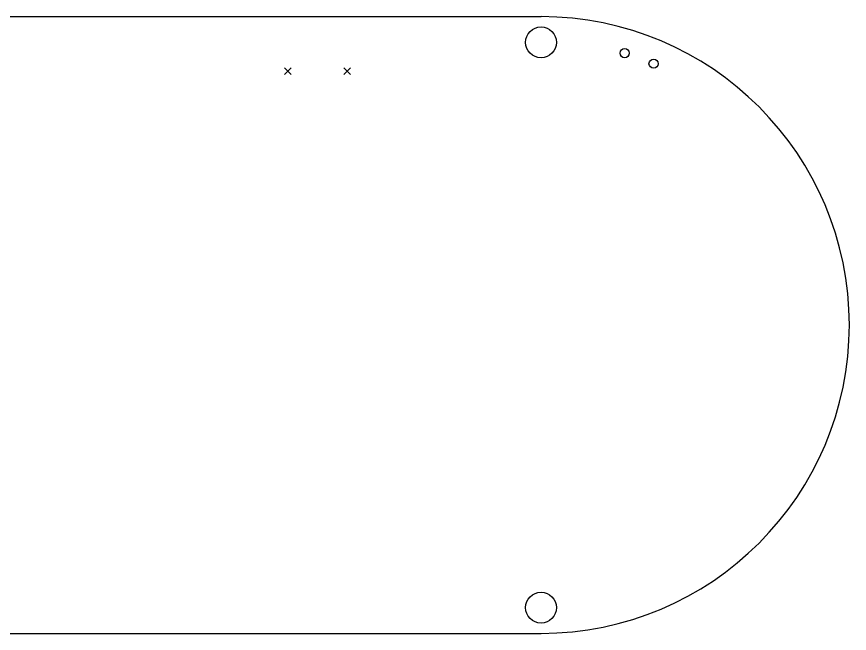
# Model space of a CAD drawing. Extents: x 1.89 to 8.27, y -5.65 to -2.76.
# Drawn here: x 5.078 to 8.268, y -5.118 to -2.756 of the extents above; entities that cross this region are included whole.
import ezdxf

# ---------------------------------------------------------------- set-up
doc = ezdxf.new("R2010")
doc.units = 0
doc.header["$MEASUREMENT"] = 0
doc.layers.add('BLACK', color=7, linetype='CONTINUOUS')

msp = doc.modelspace()

# ---------------------------------------------------------------- linework, layer by layer
at = {"layer": 'BLACK', "linetype": 'CONTINUOUS'}
for p, q in [((3.1496, -2.7559), (7.0866, -2.7559)), ((6.1034, -2.9525), (6.129, -2.9781)), ((6.129, -2.9525), (6.1034, -2.9781)), ((6.331, -2.9525), (6.3566, -2.9781)), ((6.3566, -2.9525), (6.331, -2.9781)), ((3.1496, -5.1181), (7.0866, -5.1181))]:
    msp.add_line(p, q, dxfattribs=at)
at = {"layer": 'BLACK'}
for centre, radius in [((7.0866, -2.8543), 0.0591), ((7.4069, -2.8956), 0.0177), ((7.5179, -2.936), 0.0177), ((7.0866, -5.0197), 0.0591)]:
    msp.add_circle(centre, radius, dxfattribs=at)
msp.add_arc((7.0866, -3.937), 1.1811, -90, 90, dxfattribs=at)

doc.saveas('drawing.dxf')
